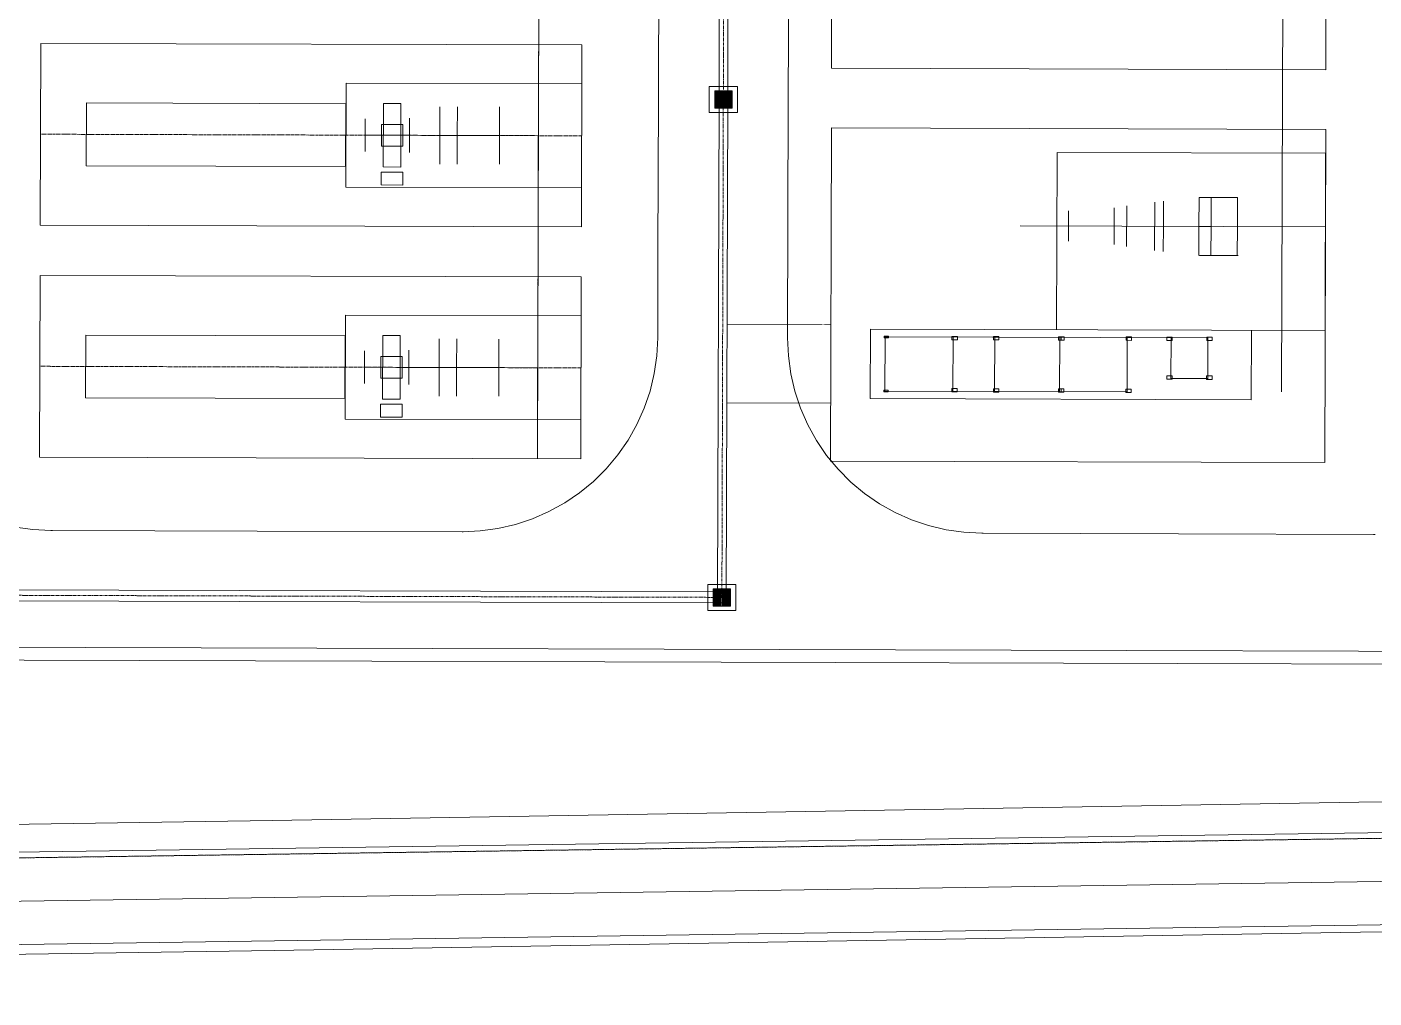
# Model space of a CAD drawing. Header units: feet. Extents: x 2383389 to 2386040, y 1992760 to 1995674.
# Drawn here: x 2384439.2 to 2384750.3, y 1992770.1 to 1992994.5 of the extents above; entities that cross this region are included whole.
import ezdxf
from ezdxf.lldxf.tags import DXFTag

# ---------------------------------------------------------------- set-up
doc = ezdxf.new("R2010")
doc.units = ezdxf.units.FT
doc.header["$MEASUREMENT"] = 0
for name, pattern in [('CENTER2', [1.125, 0.75, -0.125, 0.125, -0.125]), ('DASHED2', [0.375, 0.25, -0.125]), ('PHANTOM2', [1.25, 0.625, -0.125, 0.125, -0.125, 0.125, -0.125])]:
    doc.linetypes.add(name, pattern=pattern)
doc.layers.get('0').update_dxf_attribs({"lineweight": 15})
for name, color, linetype in [('0 Center Lines', 60, 'CENTER2'), ('0 Feature Lines', 90, 'Continuous'), ('CJ-TOPO-CONC', 50, 'Continuous'), ('CJ-TOPO-PIPE', 11, 'PHANTOM2')]:
    doc.layers.add(name, color=color, linetype=linetype)
doc.layers.add('0 Construction Lines', color=8, linetype='Continuous', transparency=0.5)
for name, color, linetype, lineweight, true_color in [('C-FENC', 1, 'Fence', 0, 0xff0000), ('C-PRKG-CONC', 1, 'Continuous', 0, 0xff0000), ('C-STRM-PIPE', 7, 'Continuous', 0, 0x00cc33), ('C-STRM-STRC', 7, 'Continuous', 0, 0x00cc33), ('V-ESMT-ACCS', 1, 'DASHED8', 0, 0xff0000), ('V-ESMT-UTIL', 1, 'DASHED8', 0, 0xff0000), ('V-PROP-LINE', 7, 'PHANTOM4', 0, 0x007299), ('V-PROP-SBCK', 1, 'DASHED2', 0, 0xff0000)]:
    doc.layers.add(name, color=color, linetype=linetype, lineweight=lineweight, true_color=true_color)
doc.layers.add('C-FIRE-PIPE-12IN', color=140, linetype="UT-FIRE12''", lineweight=0)
doc.styles.add('_sys_ls_Arial Narrow', font='ARIALN.TTF', dxfattribs={"height": 1})
tags = doc.linetypes.add('DASHED8', pattern=[0.09375, 0.0625, -0.03125]).pattern_tags.tags
tags[6:7] = [DXFTag(74, 4), DXFTag(75, 0), DXFTag(340, '0'), DXFTag(46, 0.03937), DXFTag(50, 0.0), DXFTag(44, 0.0), DXFTag(45, 0.0)]
tags[4:5] = [DXFTag(74, 4), DXFTag(75, 0), DXFTag(340, '0'), DXFTag(46, 0.03937), DXFTag(50, 0.0), DXFTag(44, 0.0), DXFTag(45, 0.0)]
tags = doc.linetypes.add('Fence', pattern=[393.7, 393.7]).pattern_tags.tags
tags[4:5] = [DXFTag(74, 4), DXFTag(75, 0), DXFTag(340, '0'), DXFTag(46, 0.03937), DXFTag(50, 0.0), DXFTag(44, 0.0), DXFTag(45, 0.0)]
tags = doc.linetypes.add('PHANTOM4', pattern=[0.625, 0.3125, -0.0625, 0.0625, -0.0625, 0.0625, -0.0625]).pattern_tags.tags
tags[14:15] = [DXFTag(74, 4), DXFTag(75, 0), DXFTag(340, '0'), DXFTag(46, 0.03937), DXFTag(50, 0.0), DXFTag(44, 0.0), DXFTag(45, 0.0)]
tags[12:13] = [DXFTag(74, 4), DXFTag(75, 0), DXFTag(340, '0'), DXFTag(46, 0.03937), DXFTag(50, 0.0), DXFTag(44, 0.0), DXFTag(45, 0.0)]
tags[10:11] = [DXFTag(74, 4), DXFTag(75, 0), DXFTag(340, '0'), DXFTag(46, 0.03937), DXFTag(50, 0.0), DXFTag(44, 0.0), DXFTag(45, 0.0)]
tags[8:9] = [DXFTag(74, 4), DXFTag(75, 0), DXFTag(340, '0'), DXFTag(46, 0.03937), DXFTag(50, 0.0), DXFTag(44, 0.0), DXFTag(45, 0.0)]
tags[6:7] = [DXFTag(74, 4), DXFTag(75, 0), DXFTag(340, '0'), DXFTag(46, 0.03937), DXFTag(50, 0.0), DXFTag(44, 0.0), DXFTag(45, 0.0)]
tags[4:5] = [DXFTag(74, 4), DXFTag(75, 0), DXFTag(340, '0'), DXFTag(46, 0.03937), DXFTag(50, 0.0), DXFTag(44, 0.0), DXFTag(45, 0.0)]
tags = doc.linetypes.add("UT-FIRE12''", pattern='A,1.25,-0.05,["12\'\'F",_sys_ls_Arial Narrow,S=0.1,R=0,X=-0.05,Y=-0.04],-0.2', length=1.5).pattern_tags.tags
tags[15:16] = [DXFTag(74, 4), DXFTag(75, 0), DXFTag(340, '0'), DXFTag(46, 0.03937), DXFTag(50, 0.0), DXFTag(44, 0.0), DXFTag(45, 0.0)]
tags[4:5] = [DXFTag(74, 4), DXFTag(75, 0), DXFTag(340, '0'), DXFTag(46, 0.03937), DXFTag(50, 0.0), DXFTag(44, 0.0), DXFTag(45, 0.0)]

msp = doc.modelspace()

# ---------------------------------------------------------------- linework, layer by layer
at = {"lineweight": 5}
for p, q in [((2384512.8797, 1992957.53452, 276.98981), (2384512.94971, 1992981.53442, 276.98981)), ((2384512.94971, 1992981.53442, 276.98981), (2384567.36547, 1992981.37569, 276.98981)), ((2384557.29551, 1992957.40496, 276.98981), (2384557.36552, 1992981.40486, 276.98981)), ((2384567.29547, 1992957.37579, 276.98981), (2384567.36547, 1992981.37569, 276.98981)), ((2384521.55406, 1992976.8423, 276.98981), (2384521.51128, 1992962.17636, 276.98981)), ((2384525.59404, 1992976.83051, 276.98981), (2384521.55406, 1992976.8423, 276.98981)), ((2384525.59404, 1992976.83051, 276.98981), (2384525.55126, 1992962.16458, 276.98981)), ((2384534.5904, 1992976.08531, 276.98981), (2384534.56161, 1992969.47133, 276.98981)), ((2384538.62038, 1992976.07356, 276.98981), (2384538.60109, 1992969.45954, 276.98981)), ((2384548.34985, 1992976.04518, 276.98981), (2384548.33055, 1992969.43116, 276.98981)), ((2384517.34369, 1992969.52155, 276.98981), (2384517.3547, 1992973.29753, 276.98981)), ((2384527.57328, 1992973.48073, 276.98981), (2384527.55001, 1992965.50276, 276.98981)), ((2384517.34369, 1992969.52155, 276.98981), (2384517.33267, 1992965.74556, 276.98981)), ((2384527.56164, 1992969.49174, 276.98981), (2384517.34369, 1992969.52155, 276.98981)), ((2384521.12396, 1992972.01053, 276.98981), (2384521.10938, 1992967.01055, 276.98981)), ((2384525.99894, 1992971.99631, 276.98981), (2384521.12396, 1992972.01053, 276.98981)), ((2384525.99894, 1992971.99631, 276.98981), (2384525.98436, 1992966.99633, 276.98981)), ((2384534.56161, 1992969.47133, 276.98981), (2384527.56164, 1992969.49174, 276.98981)), ((2384534.55181, 1992962.85728, 276.98981), (2384534.56161, 1992969.47133, 276.98981)), ((2384548.33055, 1992969.43116, 276.98981), (2384534.57161, 1992969.4713, 276.98981)), ((2384538.58179, 1992962.84553, 276.98981), (2384538.60109, 1992969.45954, 276.98981)), ((2384548.31126, 1992962.81715, 276.98981), (2384548.33055, 1992969.43116, 276.98981)), ((2384557.33052, 1992969.40491, 276.98981), (2384548.33055, 1992969.43116, 276.98981)), ((2384525.98436, 1992966.99633, 276.98981), (2384521.10938, 1992967.01055, 276.98981)), ((2384521.01813, 1992958.01078, 276.98981), (2384521.02688, 1992961.01077, 276.98981)), ((2384521.02688, 1992961.01077, 276.98981), (2384526.02686, 1992960.99618, 276.98981)), ((2384525.55126, 1992962.16458, 276.98981), (2384521.51128, 1992962.17636, 276.98981)), ((2384526.02686, 1992960.99618, 276.98981), (2384526.0181, 1992957.9962, 276.98981)), ((2384567.29547, 1992957.37579, 276.98981), (2384512.8797, 1992957.53452, 276.98981)), ((2384526.0181, 1992957.9962, 276.98981), (2384521.01813, 1992958.01078, 276.98981)), ((2384699.67632, 1992954.0299, 1.69), (2384699.64387, 1992942.90595, 1.69)), ((2384701.66009, 1992948.46209, 1.69), (2384701.67713, 1992954.30507, 1.69)), ((2384709.86805, 1992948.43815, 1.69), (2384709.88756, 1992955.12512, 1.69)), ((2384718.76652, 1992955.09922, 1.69), (2384709.88756, 1992955.12512, 1.69)), ((2384712.66404, 1992948.42999, 1.69), (2384712.68355, 1992955.11697, 1.69)), ((2384718.74702, 1992948.41225, 1.69), (2384718.76652, 1992955.09922, 1.69)), ((2384679.72418, 1992948.52607, 1.69), (2384679.73439, 1992952.02606, 1.69)), ((2384690.30352, 1992952.73923, 1.69), (2384690.27876, 1992944.25127, 1.69)), ((2384693.1948, 1992953.1738, 1.69), (2384693.16745, 1992943.79984, 1.69)), ((2384739.07993, 1992948.35294, 1.69), (2384668.55916, 1992948.55864, 1.69)), ((2384679.72418, 1992948.52607, 1.69), (2384679.71397, 1992945.02609, 1.69)), ((2384701.66009, 1992948.46209, 1.69), (2384701.64305, 1992942.61912, 1.69)), ((2384712.66404, 1992948.42999, 1.69), (2384709.86805, 1992948.43815, 1.69)), ((2384512.72329, 1992903.90975, 276.98981), (2384512.79329, 1992927.90964, 276.98981)), ((2384512.79329, 1992927.90964, 276.98981), (2384567.20906, 1992927.75092, 276.98981)), ((2384557.1391, 1992903.78019, 276.98981), (2384557.2091, 1992927.78009, 276.98981)), ((2384567.13905, 1992903.75102, 276.98981), (2384567.20906, 1992927.75092, 276.98981)), ((2384521.39764, 1992923.21753, 276.98981), (2384521.35486, 1992908.55159, 276.98981)), ((2384525.43762, 1992923.20574, 276.98981), (2384521.39764, 1992923.21753, 276.98981)), ((2384525.43762, 1992923.20574, 276.98981), (2384525.39485, 1992908.5398, 276.98981)), ((2384534.43398, 1992922.46054, 276.98981), (2384534.4052, 1992915.84655, 276.98981)), ((2384538.46396, 1992922.44879, 276.98981), (2384538.44467, 1992915.83477, 276.98981)), ((2384548.19343, 1992922.42041, 276.98981), (2384548.17414, 1992915.80639, 276.98981)), ((2384637.33746, 1992910.39955, 1.69), (2384637.37392, 1992922.8995, 1.69)), ((2384711.9406, 1992922.68199, 1.69), (2384637.37392, 1992922.8995, 1.69)), ((2384653.06139, 1992910.35368, 1.69), (2384653.09785, 1992922.85363, 1.69)), ((2384662.67135, 1992910.32565, 1.69), (2384662.70781, 1992922.8256, 1.69)), ((2384677.73775, 1992922.78176, 1.69), (2384677.70129, 1992910.28181, 1.69)), ((2384678.08894, 1992922.16073, 1.69), (2384678.09123, 1992922.94673, 1.69)), ((2384693.26322, 1992910.23642, 1.69), (2384693.29968, 1992922.73637, 1.69)), ((2384703.39717, 1992913.29087, 1.69), (2384703.42464, 1992922.70683, 1.69)), ((2384711.9406, 1992922.68199, 1.69), (2384711.91314, 1992913.26603, 1.69)), ((2384517.18727, 1992915.89678, 276.98981), (2384517.19828, 1992919.67276, 276.98981)), ((2384527.41686, 1992919.85595, 276.98981), (2384527.39359, 1992911.87799, 276.98981)), ((2384520.96755, 1992918.38576, 276.98981), (2384520.95296, 1992913.38578, 276.98981)), ((2384525.84252, 1992918.37154, 276.98981), (2384520.96755, 1992918.38576, 276.98981)), ((2384525.84252, 1992918.37154, 276.98981), (2384525.82794, 1992913.37156, 276.98981)), ((2384517.18727, 1992915.89678, 276.98981), (2384517.17626, 1992912.12079, 276.98981)), ((2384527.40523, 1992915.86697, 276.98981), (2384517.18727, 1992915.89678, 276.98981)), ((2384525.82794, 1992913.37156, 276.98981), (2384520.95296, 1992913.38578, 276.98981)), ((2384534.4052, 1992915.84655, 276.98981), (2384527.40523, 1992915.86697, 276.98981)), ((2384534.39539, 1992909.23251, 276.98981), (2384534.4052, 1992915.84655, 276.98981)), ((2384548.17414, 1992915.80639, 276.98981), (2384534.4152, 1992915.84652, 276.98981)), ((2384538.42538, 1992909.22075, 276.98981), (2384538.44467, 1992915.83477, 276.98981)), ((2384548.15485, 1992909.19237, 276.98981), (2384548.17414, 1992915.80639, 276.98981)), ((2384557.1741, 1992915.78014, 276.98981), (2384548.17414, 1992915.80639, 276.98981)), ((2384703.39717, 1992913.29087, 1.69), (2384711.91314, 1992913.26603, 1.69)), ((2384693.26322, 1992910.23642, 1.69), (2384637.33746, 1992910.39955, 1.69)), ((2384678.05809, 1992910.90077, 1.69), (2384678.0558, 1992910.11478, 1.69)), ((2384520.86171, 1992904.38601, 276.98981), (2384520.87046, 1992907.386, 276.98981)), ((2384520.87046, 1992907.386, 276.98981), (2384525.87044, 1992907.37141, 276.98981)), ((2384525.39485, 1992908.5398, 276.98981), (2384521.35486, 1992908.55159, 276.98981)), ((2384525.87044, 1992907.37141, 276.98981), (2384525.86169, 1992904.37142, 276.98981)), ((2384567.13905, 1992903.75102, 276.98981), (2384512.72329, 1992903.90975, 276.98981)), ((2384525.86169, 1992904.37142, 276.98981), (2384520.86171, 1992904.38601, 276.98981))]:
    msp.add_line(p, q, dxfattribs=at)
at = {"color": 0, "lineweight": 5}
for p, q in [((2384709.86805, 1992948.43815, 1.69), (2384709.84855, 1992941.75118, 1.69)), ((2384712.66404, 1992948.42999, 1.69), (2384712.64454, 1992941.74302, 1.69)), ((2384718.74702, 1992948.41225, 1.69), (2384718.72751, 1992941.72528, 1.69)), ((2384718.89318, 1992941.7248, 1.69), (2384710.01421, 1992941.75069, 1.69))]:
    msp.add_line(p, q, dxfattribs=at)
at = {"color": 150, "lineweight": 5}
for points, elevation in [([(2384739.18581, 1992984.65256), (2384625.0193, 1992984.98557), (2384625.24389, 1993061.98524), (2384739.41041, 1993061.65224)], 1.43257), ([(2384738.92096, 1992893.85317), (2384624.75445, 1992894.18618), (2384624.97904, 1992971.18585), (2384739.14556, 1992970.85285)], 1.69), ([(2384638.14231, 1992922.68925), (2384637.14231, 1992922.69217), (2384637.14351, 1992923.10317), (2384638.14351, 1992923.10025)], 1.69), ([(2384654.07404, 1992922.23078), (2384652.82404, 1992922.23443), (2384652.82634, 1992923.02042), (2384654.07633, 1992923.01678)], 1.69), ([(2384663.684, 1992922.20275), (2384662.434, 1992922.2064), (2384662.4363, 1992922.99239), (2384663.68629, 1992922.98875)], 1.69), ([(2384678.71393, 1992922.15891), (2384677.46394, 1992922.16256), (2384677.46623, 1992922.94855), (2384678.71623, 1992922.94491)], 1.69), ([(2384694.27587, 1992922.11352), (2384693.02587, 1992922.11716), (2384693.02817, 1992922.90316), (2384694.27816, 1992922.89951)], 1.69), ([(2384703.69283, 1992922.08605), (2384702.44283, 1992922.0897), (2384702.44513, 1992922.87569), (2384703.69512, 1992922.87205)], 1.69), ([(2384712.91679, 1992922.05914), (2384711.66679, 1992922.06279), (2384711.66909, 1992922.84879), (2384712.91908, 1992922.84514)], 1.69), ([(2384702.42099, 1992913.91372), (2384703.67098, 1992913.91008), (2384703.66869, 1992913.12408), (2384702.41869, 1992913.12773)], 1.69), ([(2384711.64495, 1992913.88682), (2384712.89494, 1992913.88317), (2384712.89265, 1992913.09718), (2384711.64265, 1992913.10082)], 1.69), ([(2384638.10585, 1992910.18931), (2384637.10585, 1992910.19222), (2384637.10705, 1992910.60322), (2384638.10705, 1992910.6003)], 1.69), ([(2384652.7932, 1992910.97447), (2384654.0432, 1992910.97082), (2384654.0409, 1992910.18483), (2384652.79091, 1992910.18847)], 1.69), ([(2384662.40316, 1992910.94644), (2384663.65316, 1992910.94279), (2384663.65086, 1992910.1568), (2384662.40087, 1992910.16044)], 1.69), ([(2384677.4331, 1992910.9026), (2384678.68309, 1992910.89895), (2384678.6808, 1992910.11295), (2384677.4308, 1992910.1166)], 1.69), ([(2384692.99503, 1992910.85721), (2384694.24502, 1992910.85356), (2384694.24273, 1992910.06756), (2384692.99274, 1992910.07121)], 1.69)]:
    msp.add_lwpolyline(points, close=True, dxfattribs=dict(at, elevation=elevation))
at = {"color": 150, "lineweight": 5, "elevation": 1.69}
for points in [[(2384653.05774, 1992922.81375), (2384653.05797, 1992922.89375), (2384653.13797, 1992922.89351)], [(2384662.66769, 1992922.78572), (2384662.66793, 1992922.86572), (2384662.74793, 1992922.86548)], [(2384677.69763, 1992922.74188), (2384677.69786, 1992922.82188), (2384677.77786, 1992922.82164)], [(2384693.25956, 1992922.69648), (2384693.2598, 1992922.77648), (2384693.3398, 1992922.77625)], [(2384703.38452, 1992922.66695), (2384703.38476, 1992922.74695), (2384703.46475, 1992922.74672)], [(2384711.90049, 1992922.64211), (2384711.90072, 1992922.72211), (2384711.98072, 1992922.72188)], [(2384703.35729, 1992913.33099), (2384703.43729, 1992913.33076), (2384703.43706, 1992913.25076), (2384703.35706, 1992913.25099)], [(2384711.95325, 1992913.30592), (2384711.95302, 1992913.22592), (2384711.87302, 1992913.22615)], [(2384653.10151, 1992910.39357), (2384653.10127, 1992910.31357), (2384653.02128, 1992910.3138)], [(2384662.71147, 1992910.36554), (2384662.71123, 1992910.28554), (2384662.63123, 1992910.28577)], [(2384677.7414, 1992910.3217), (2384677.74117, 1992910.2417), (2384677.66117, 1992910.24193)], [(2384693.30334, 1992910.2763), (2384693.3031, 1992910.1963), (2384693.2231, 1992910.19654)]]:
    msp.add_lwpolyline(points, dxfattribs=at)
at = {"layer": '0 Center Lines', "color": 2, "lineweight": 5}
for p, q in [((2384557.39177, 1992990.40482, -0.12), (2384557.26926, 1992948.405, -0.12)), ((2384567.33047, 1992969.37574, 276.98981), (2384442.331, 1992969.74035, 276.98981)), ((2384557.23535, 1992936.78005, -0.12), (2384557.11285, 1992894.78023, -0.12)), ((2384567.17406, 1992915.75097, 276.98981), (2384442.17459, 1992916.11558, 276.98981))]:
    msp.add_line(p, q, dxfattribs=at)
at = {"layer": '0 Construction Lines', "color": 6, "lineweight": 5, "transparency": 33554687}
msp.add_line((2384731.06583, 1993629.20068, -0.03848), (2384728.96872, 1992910.24034, 1.78684), dxfattribs=at)
at = {"layer": '0 Construction Lines', "color": 6, "lineweight": 5}
msp.add_line((2384558.48668, 1993365.77823), (2384557.11285, 1992894.78023, -0.12), dxfattribs=at)
at = {"layer": '0 Feature Lines', "lineweight": 5}
msp.add_line((2384634.01037, 1992924.65931, 1.69), (2384739.00993, 1992924.35304, 1.69), dxfattribs=at)
at = {"layer": '0 Feature Lines', "lineweight": 5, "elevation": 276.98981}
for points in [[(2384512.80956, 1992962.28474), (2384452.88981, 1992962.45952), (2384452.93211, 1992976.95946), (2384512.85185, 1992976.78468)], [(2384512.65314, 1992908.65997), (2384452.7334, 1992908.83475), (2384452.77569, 1992923.33469), (2384512.69544, 1992923.15991)]]:
    msp.add_lwpolyline(points, close=True, dxfattribs=at)
at = {"layer": '0 Feature Lines', "lineweight": 5, "elevation": 1.69}
for points in [[(2384677.01019, 1992924.53389), (2384677.12978, 1992965.53371), (2384739.12952, 1992965.35287), (2384739.00993, 1992924.35304)], [(2384722.01, 1992924.40263), (2384721.96333, 1992908.4027), (2384633.9637, 1992908.65938), (2384634.01037, 1992924.65931)]]:
    msp.add_lwpolyline(points, dxfattribs=at)
at = {"layer": 'C-FENC'}
msp.add_lwpolyline([(2384222.09225, 1994857.72656), (2384222.09225, 1993876.28395), (2384140.65788, 1993876.28395), (2384140.66481, 1993205.48535), (2383580.36018, 1993205.48535), (2383580.36018, 1992828.49881), (2383746.22675, 1992799.58631), (2384140.66917, 1992799.58631), (2385152.5181, 1992814.09976), (2385492.77755, 1993174.83628), (2385493.80261, 1993183.73072), (2385492.22955, 1993274.29782), (2385491.64903, 1993377.60393), (2385494.82474, 1993476.70764), (2385493.17033, 1993581.35254), (2385493.4649, 1993678.3959), (2385493.56311, 1993773.51511), (2385494.07787, 1993828.44199), (2385493.20647, 1993920.67855), (2385493.49173, 1994053.51003), (2385494.38415, 1994136.10045), (2385494.78908, 1994275.94596)], dxfattribs=at)
at = {"layer": 'C-FIRE-PIPE-12IN'}
msp.add_lwpolyline([(2384800.12708, 1992850.13847), (2384158.66945, 1992852.00952), (2384159.48468, 1993131.49534), (2384128.88806, 1993162.27113), (2383536.73815, 1993163.98004)], dxfattribs=at)
at = {"layer": 'C-PRKG-CONC'}
for points, elevation in [([(2384585.12516, 1993007.61863), (2384585.03848, 1992977.90236), (2384584.93563, 1992942.64252), (2384584.87766, 1992922.76663), (2384584.87747, 1992922.71257), (2384584.66841, 1992918.56132), (2384584.07721, 1992914.44707), (2384583.10892, 1992910.40492), (2384581.7718, 1992906.46935), (2384580.07725, 1992902.67394), (2384578.03974, 1992899.05108), (2384575.67664, 1992895.63167), (2384573.00812, 1992892.44489), (2384570.05694, 1992889.51792), (2384566.84829, 1992886.87574), (2384563.40953, 1992884.54089), (2384559.77001, 1992882.53328), (2384555.96078, 1992880.87005), (2384552.01433, 1992879.56539), (2384547.96434, 1992878.63042), (2384543.84536, 1992878.07313), (2384539.94582, 1992877.89794), (2384539.74659, 1992877.89808), (2384492.37853, 1992878.03625), (2384445.09842, 1992878.17416), (2384444.74699, 1992878.17518), (2384440.59549, 1992878.37926), (2384436.48053, 1992878.96551)], 275.73481), ([(2384750.57187, 1992877.28458), (2384750.21078, 1992877.28419), (2384705.14747, 1992877.41563), (2384660.07463, 1992877.5471), (2384659.74608, 1992877.54806), (2384655.59458, 1992877.75213), (2384651.47962, 1992878.33839), (2384647.43631, 1992879.30182), (2384643.49914, 1992880.63421), (2384639.7017, 1992882.3242), (2384636.07639, 1992884.35736), (2384632.65415, 1992886.71635), (2384629.46416, 1992889.38104), (2384626.53365, 1992892.3287), (2384623.88761, 1992895.53417), (2384621.54863, 1992898.97012), (2384619.53665, 1992902.60723), (2384617.86885, 1992906.41446), (2384616.55945, 1992910.35933), (2384615.61962, 1992914.4082), (2384615.05738, 1992918.52651), (2384614.87753, 1992922.67913), (2384615.03778, 1992977.61949), (2384615.12618, 1993007.92623)], 280.58), ([(2384163.58015, 1992857.6752), (2384166.09343, 1992855.43881), (2384168.8413, 1992853.49788), (2384171.78922, 1992851.87682), (2384174.90009, 1992850.59601), (2384178.13481, 1992849.67157), (2384181.4527, 1992849.11511), (2384184.66059, 1992848.93369), (2384385.09842, 1992848.34904), (2384492.02805, 1992848.03714), (2384599.52713, 1992847.72358), (2384704.91608, 1992847.41618), (2384915.18925, 1992846.80284)], 286.44088)]:
    msp.add_lwpolyline(points, dxfattribs=dict(at, elevation=elevation))
at = {"layer": 'C-STRM-PIPE', "color": 102, "linetype": 'Continuous', "lineweight": 0, "true_color": 0x00cc33}
for p, q in [((2384599.30337, 1993068.69612), (2384599.03806, 1992977.73694)), ((2384601.30336, 1993068.69029), (2384601.03805, 1992977.7311)), ((2384599.03806, 1992977.73694), (2384598.70259, 1992862.72605)), ((2384601.03805, 1992977.7311), (2384600.70258, 1992862.72022)), ((2384599.70623, 1992863.97313), (2384384.70714, 1992864.60025)), ((2384599.69893, 1992861.47314), (2384384.69985, 1992862.10026))]:
    msp.add_line(p, q, dxfattribs=at)
at = {"layer": 'C-STRM-PIPE', "const_width": 0.1524, "flags": 128}
for points in [[(2384600.88669, 1992925.8393), (2384624.85807, 1992925.76938)], [(2384600.8337, 1992907.67271), (2384624.80508, 1992907.60279)]]:
    msp.add_lwpolyline(points, dxfattribs=at)
at = {"layer": 'C-STRM-STRC'}
for points in [[(2384603.28805, 1992980.73402, 0), (2384603.28805, 1992974.73402, 0), (2384596.78805, 1992974.73402, 0), (2384596.78805, 1992980.73402, 0), (2384603.28805, 1992980.73402, 0)], [(2384602.03805, 1992979.73402, 0), (2384602.03805, 1992975.73402, 0), (2384598.03805, 1992975.73402, 0), (2384598.03805, 1992979.73402, 0), (2384602.03805, 1992979.73402, 0)], [(2384598.18511, 1992979.58696, 0), (2384598.18511, 1992979.45951, 0), (2384598.99884, 1992979.45951, 0), (2384598.99884, 1992979.58696, 0), (2384598.18511, 1992979.58696, 0)], [(2384598.18511, 1992979.36147, 0), (2384598.18511, 1992979.23402, 0), (2384598.99884, 1992979.23402, 0), (2384598.99884, 1992979.36147, 0), (2384598.18511, 1992979.36147, 0)], [(2384598.18511, 1992979.13598, 0), (2384598.18511, 1992979.00853, 0), (2384598.99884, 1992979.00853, 0), (2384598.99884, 1992979.13598, 0), (2384598.18511, 1992979.13598, 0)], [(2384598.18511, 1992978.91049, 0), (2384598.18511, 1992978.78304, 0), (2384598.99884, 1992978.78304, 0), (2384598.99884, 1992978.91049, 0), (2384598.18511, 1992978.91049, 0)], [(2384598.18511, 1992978.685, 0), (2384598.18511, 1992978.55755, 0), (2384598.99884, 1992978.55755, 0), (2384598.99884, 1992978.685, 0), (2384598.18511, 1992978.685, 0)], [(2384598.18511, 1992978.45951, 0), (2384598.18511, 1992978.33206, 0), (2384598.99884, 1992978.33206, 0), (2384598.99884, 1992978.45951, 0), (2384598.18511, 1992978.45951, 0)], [(2384599.07727, 1992979.58696, 0), (2384599.07727, 1992979.45951, 0), (2384599.89099, 1992979.45951, 0), (2384599.89099, 1992979.58696, 0), (2384599.07727, 1992979.58696, 0)], [(2384599.07727, 1992979.36147, 0), (2384599.07727, 1992979.23402, 0), (2384599.89099, 1992979.23402, 0), (2384599.89099, 1992979.36147, 0), (2384599.07727, 1992979.36147, 0)], [(2384599.07727, 1992979.13598, 0), (2384599.07727, 1992979.00853, 0), (2384599.89099, 1992979.00853, 0), (2384599.89099, 1992979.13598, 0), (2384599.07727, 1992979.13598, 0)], [(2384599.07727, 1992978.91049, 0), (2384599.07727, 1992978.78304, 0), (2384599.89099, 1992978.78304, 0), (2384599.89099, 1992978.91049, 0), (2384599.07727, 1992978.91049, 0)], [(2384599.07727, 1992978.685, 0), (2384599.07727, 1992978.55755, 0), (2384599.89099, 1992978.55755, 0), (2384599.89099, 1992978.685, 0), (2384599.07727, 1992978.685, 0)], [(2384599.07727, 1992978.45951, 0), (2384599.07727, 1992978.33206, 0), (2384599.89099, 1992978.33206, 0), (2384599.89099, 1992978.45951, 0), (2384599.07727, 1992978.45951, 0)], [(2384600.18511, 1992979.58696, 0), (2384600.18511, 1992979.45951, 0), (2384600.99884, 1992979.45951, 0), (2384600.99884, 1992979.58696, 0), (2384600.18511, 1992979.58696, 0)], [(2384600.18511, 1992979.36147, 0), (2384600.18511, 1992979.23402, 0), (2384600.99884, 1992979.23402, 0), (2384600.99884, 1992979.36147, 0), (2384600.18511, 1992979.36147, 0)], [(2384600.18511, 1992979.13598, 0), (2384600.18511, 1992979.00853, 0), (2384600.99884, 1992979.00853, 0), (2384600.99884, 1992979.13598, 0), (2384600.18511, 1992979.13598, 0)], [(2384600.18511, 1992978.91049, 0), (2384600.18511, 1992978.78304, 0), (2384600.99884, 1992978.78304, 0), (2384600.99884, 1992978.91049, 0), (2384600.18511, 1992978.91049, 0)], [(2384600.18511, 1992978.685, 0), (2384600.18511, 1992978.55755, 0), (2384600.99884, 1992978.55755, 0), (2384600.99884, 1992978.685, 0), (2384600.18511, 1992978.685, 0)], [(2384600.18511, 1992978.45951, 0), (2384600.18511, 1992978.33206, 0), (2384600.99884, 1992978.33206, 0), (2384600.99884, 1992978.45951, 0), (2384600.18511, 1992978.45951, 0)], [(2384601.07727, 1992979.58696, 0), (2384601.07727, 1992979.45951, 0), (2384601.89099, 1992979.45951, 0), (2384601.89099, 1992979.58696, 0), (2384601.07727, 1992979.58696, 0)], [(2384601.07727, 1992979.36147, 0), (2384601.07727, 1992979.23402, 0), (2384601.89099, 1992979.23402, 0), (2384601.89099, 1992979.36147, 0), (2384601.07727, 1992979.36147, 0)], [(2384601.07727, 1992979.13598, 0), (2384601.07727, 1992979.00853, 0), (2384601.89099, 1992979.00853, 0), (2384601.89099, 1992979.13598, 0), (2384601.07727, 1992979.13598, 0)], [(2384601.07727, 1992978.91049, 0), (2384601.07727, 1992978.78304, 0), (2384601.89099, 1992978.78304, 0), (2384601.89099, 1992978.91049, 0), (2384601.07727, 1992978.91049, 0)], [(2384601.07727, 1992978.685, 0), (2384601.07727, 1992978.55755, 0), (2384601.89099, 1992978.55755, 0), (2384601.89099, 1992978.685, 0), (2384601.07727, 1992978.685, 0)], [(2384601.07727, 1992978.45951, 0), (2384601.07727, 1992978.33206, 0), (2384601.89099, 1992978.33206, 0), (2384601.89099, 1992978.45951, 0), (2384601.07727, 1992978.45951, 0)], [(2384598.18511, 1992978.23402, 0), (2384598.18511, 1992978.10657, 0), (2384598.99884, 1992978.10657, 0), (2384598.99884, 1992978.23402, 0), (2384598.18511, 1992978.23402, 0)], [(2384598.18511, 1992978.00853, 0), (2384598.18511, 1992977.88108, 0), (2384598.99884, 1992977.88108, 0), (2384598.99884, 1992978.00853, 0), (2384598.18511, 1992978.00853, 0)], [(2384598.18511, 1992977.78304, 0), (2384598.18511, 1992977.65559, 0), (2384598.99884, 1992977.65559, 0), (2384598.99884, 1992977.78304, 0), (2384598.18511, 1992977.78304, 0)], [(2384598.18511, 1992977.58696, 0), (2384598.18511, 1992977.45951, 0), (2384598.99884, 1992977.45951, 0), (2384598.99884, 1992977.58696, 0), (2384598.18511, 1992977.58696, 0)], [(2384598.18511, 1992977.36147, 0), (2384598.18511, 1992977.23402, 0), (2384598.99884, 1992977.23402, 0), (2384598.99884, 1992977.36147, 0), (2384598.18511, 1992977.36147, 0)], [(2384598.18511, 1992977.13598, 0), (2384598.18511, 1992977.00853, 0), (2384598.99884, 1992977.00853, 0), (2384598.99884, 1992977.13598, 0), (2384598.18511, 1992977.13598, 0)], [(2384598.18511, 1992976.91049, 0), (2384598.18511, 1992976.78304, 0), (2384598.99884, 1992976.78304, 0), (2384598.99884, 1992976.91049, 0), (2384598.18511, 1992976.91049, 0)], [(2384598.18511, 1992976.685, 0), (2384598.18511, 1992976.55755, 0), (2384598.99884, 1992976.55755, 0), (2384598.99884, 1992976.685, 0), (2384598.18511, 1992976.685, 0)], [(2384598.18511, 1992976.45951, 0), (2384598.18511, 1992976.33206, 0), (2384598.99884, 1992976.33206, 0), (2384598.99884, 1992976.45951, 0), (2384598.18511, 1992976.45951, 0)], [(2384598.18511, 1992976.23402, 0), (2384598.18511, 1992976.10657, 0), (2384598.99884, 1992976.10657, 0), (2384598.99884, 1992976.23402, 0), (2384598.18511, 1992976.23402, 0)], [(2384598.18511, 1992976.00853, 0), (2384598.18511, 1992975.88108, 0), (2384598.99884, 1992975.88108, 0), (2384598.99884, 1992976.00853, 0), (2384598.18511, 1992976.00853, 0)], [(2384599.07727, 1992978.23402, 0), (2384599.07727, 1992978.10657, 0), (2384599.89099, 1992978.10657, 0), (2384599.89099, 1992978.23402, 0), (2384599.07727, 1992978.23402, 0)], [(2384599.07727, 1992978.00853, 0), (2384599.07727, 1992977.88108, 0), (2384599.89099, 1992977.88108, 0), (2384599.89099, 1992978.00853, 0), (2384599.07727, 1992978.00853, 0)], [(2384599.07727, 1992977.78304, 0), (2384599.07727, 1992977.65559, 0), (2384599.89099, 1992977.65559, 0), (2384599.89099, 1992977.78304, 0), (2384599.07727, 1992977.78304, 0)], [(2384599.07727, 1992977.58696, 0), (2384599.07727, 1992977.45951, 0), (2384599.89099, 1992977.45951, 0), (2384599.89099, 1992977.58696, 0), (2384599.07727, 1992977.58696, 0)], [(2384599.07727, 1992977.36147, 0), (2384599.07727, 1992977.23402, 0), (2384599.89099, 1992977.23402, 0), (2384599.89099, 1992977.36147, 0), (2384599.07727, 1992977.36147, 0)], [(2384599.07727, 1992977.13598, 0), (2384599.07727, 1992977.00853, 0), (2384599.89099, 1992977.00853, 0), (2384599.89099, 1992977.13598, 0), (2384599.07727, 1992977.13598, 0)], [(2384599.07727, 1992976.91049, 0), (2384599.07727, 1992976.78304, 0), (2384599.89099, 1992976.78304, 0), (2384599.89099, 1992976.91049, 0), (2384599.07727, 1992976.91049, 0)], [(2384599.07727, 1992976.685, 0), (2384599.07727, 1992976.55755, 0), (2384599.89099, 1992976.55755, 0), (2384599.89099, 1992976.685, 0), (2384599.07727, 1992976.685, 0)], [(2384599.07727, 1992976.45951, 0), (2384599.07727, 1992976.33206, 0), (2384599.89099, 1992976.33206, 0), (2384599.89099, 1992976.45951, 0), (2384599.07727, 1992976.45951, 0)], [(2384599.07727, 1992976.23402, 0), (2384599.07727, 1992976.10657, 0), (2384599.89099, 1992976.10657, 0), (2384599.89099, 1992976.23402, 0), (2384599.07727, 1992976.23402, 0)], [(2384599.07727, 1992976.00853, 0), (2384599.07727, 1992975.88108, 0), (2384599.89099, 1992975.88108, 0), (2384599.89099, 1992976.00853, 0), (2384599.07727, 1992976.00853, 0)], [(2384600.18511, 1992978.23402, 0), (2384600.18511, 1992978.10657, 0), (2384600.99884, 1992978.10657, 0), (2384600.99884, 1992978.23402, 0), (2384600.18511, 1992978.23402, 0)], [(2384600.18511, 1992978.00853, 0), (2384600.18511, 1992977.88108, 0), (2384600.99884, 1992977.88108, 0), (2384600.99884, 1992978.00853, 0), (2384600.18511, 1992978.00853, 0)], [(2384600.18511, 1992977.78304, 0), (2384600.18511, 1992977.65559, 0), (2384600.99884, 1992977.65559, 0), (2384600.99884, 1992977.78304, 0), (2384600.18511, 1992977.78304, 0)], [(2384600.18511, 1992977.58696, 0), (2384600.18511, 1992977.45951, 0), (2384600.99884, 1992977.45951, 0), (2384600.99884, 1992977.58696, 0), (2384600.18511, 1992977.58696, 0)], [(2384600.18511, 1992977.36147, 0), (2384600.18511, 1992977.23402, 0), (2384600.99884, 1992977.23402, 0), (2384600.99884, 1992977.36147, 0), (2384600.18511, 1992977.36147, 0)], [(2384600.18511, 1992977.13598, 0), (2384600.18511, 1992977.00853, 0), (2384600.99884, 1992977.00853, 0), (2384600.99884, 1992977.13598, 0), (2384600.18511, 1992977.13598, 0)], [(2384600.18511, 1992976.91049, 0), (2384600.18511, 1992976.78304, 0), (2384600.99884, 1992976.78304, 0), (2384600.99884, 1992976.91049, 0), (2384600.18511, 1992976.91049, 0)], [(2384600.18511, 1992976.685, 0), (2384600.18511, 1992976.55755, 0), (2384600.99884, 1992976.55755, 0), (2384600.99884, 1992976.685, 0), (2384600.18511, 1992976.685, 0)], [(2384600.18511, 1992976.45951, 0), (2384600.18511, 1992976.33206, 0), (2384600.99884, 1992976.33206, 0), (2384600.99884, 1992976.45951, 0), (2384600.18511, 1992976.45951, 0)], [(2384600.18511, 1992976.23402, 0), (2384600.18511, 1992976.10657, 0), (2384600.99884, 1992976.10657, 0), (2384600.99884, 1992976.23402, 0), (2384600.18511, 1992976.23402, 0)], [(2384600.18511, 1992976.00853, 0), (2384600.18511, 1992975.88108, 0), (2384600.99884, 1992975.88108, 0), (2384600.99884, 1992976.00853, 0), (2384600.18511, 1992976.00853, 0)], [(2384601.07727, 1992978.23402, 0), (2384601.07727, 1992978.10657, 0), (2384601.89099, 1992978.10657, 0), (2384601.89099, 1992978.23402, 0), (2384601.07727, 1992978.23402, 0)], [(2384601.07727, 1992978.00853, 0), (2384601.07727, 1992977.88108, 0), (2384601.89099, 1992977.88108, 0), (2384601.89099, 1992978.00853, 0), (2384601.07727, 1992978.00853, 0)], [(2384601.07727, 1992977.78304, 0), (2384601.07727, 1992977.65559, 0), (2384601.89099, 1992977.65559, 0), (2384601.89099, 1992977.78304, 0), (2384601.07727, 1992977.78304, 0)], [(2384601.07727, 1992977.58696, 0), (2384601.07727, 1992977.45951, 0), (2384601.89099, 1992977.45951, 0), (2384601.89099, 1992977.58696, 0), (2384601.07727, 1992977.58696, 0)], [(2384601.07727, 1992977.36147, 0), (2384601.07727, 1992977.23402, 0), (2384601.89099, 1992977.23402, 0), (2384601.89099, 1992977.36147, 0), (2384601.07727, 1992977.36147, 0)], [(2384601.07727, 1992977.13598, 0), (2384601.07727, 1992977.00853, 0), (2384601.89099, 1992977.00853, 0), (2384601.89099, 1992977.13598, 0), (2384601.07727, 1992977.13598, 0)], [(2384601.07727, 1992976.91049, 0), (2384601.07727, 1992976.78304, 0), (2384601.89099, 1992976.78304, 0), (2384601.89099, 1992976.91049, 0), (2384601.07727, 1992976.91049, 0)], [(2384601.07727, 1992976.685, 0), (2384601.07727, 1992976.55755, 0), (2384601.89099, 1992976.55755, 0), (2384601.89099, 1992976.685, 0), (2384601.07727, 1992976.685, 0)], [(2384601.07727, 1992976.45951, 0), (2384601.07727, 1992976.33206, 0), (2384601.89099, 1992976.33206, 0), (2384601.89099, 1992976.45951, 0), (2384601.07727, 1992976.45951, 0)], [(2384601.07727, 1992976.23402, 0), (2384601.07727, 1992976.10657, 0), (2384601.89099, 1992976.10657, 0), (2384601.89099, 1992976.23402, 0), (2384601.07727, 1992976.23402, 0)], [(2384601.07727, 1992976.00853, 0), (2384601.07727, 1992975.88108, 0), (2384601.89099, 1992975.88108, 0), (2384601.89099, 1992976.00853, 0), (2384601.07727, 1992976.00853, 0)], [(2384602.95258, 1992865.72314, 0), (2384602.95258, 1992859.72314, 0), (2384596.45258, 1992859.72314, 0), (2384596.45258, 1992865.72314, 0), (2384602.95258, 1992865.72314, 0)], [(2384601.70258, 1992864.72314, 0), (2384601.70258, 1992860.72314, 0), (2384597.70258, 1992860.72314, 0), (2384597.70258, 1992864.72314, 0), (2384601.70258, 1992864.72314, 0)], [(2384597.84964, 1992864.57608, 0), (2384597.84964, 1992864.44863, 0), (2384598.66337, 1992864.44863, 0), (2384598.66337, 1992864.57608, 0), (2384597.84964, 1992864.57608, 0)], [(2384597.84964, 1992864.35059, 0), (2384597.84964, 1992864.22314, 0), (2384598.66337, 1992864.22314, 0), (2384598.66337, 1992864.35059, 0), (2384597.84964, 1992864.35059, 0)], [(2384597.84964, 1992864.1251, 0), (2384597.84964, 1992863.99765, 0), (2384598.66337, 1992863.99765, 0), (2384598.66337, 1992864.1251, 0), (2384597.84964, 1992864.1251, 0)], [(2384597.84964, 1992863.89961, 0), (2384597.84964, 1992863.77216, 0), (2384598.66337, 1992863.77216, 0), (2384598.66337, 1992863.89961, 0), (2384597.84964, 1992863.89961, 0)], [(2384597.84964, 1992863.67412, 0), (2384597.84964, 1992863.54666, 0), (2384598.66337, 1992863.54666, 0), (2384598.66337, 1992863.67412, 0), (2384597.84964, 1992863.67412, 0)], [(2384597.84964, 1992863.44863, 0), (2384597.84964, 1992863.32117, 0), (2384598.66337, 1992863.32117, 0), (2384598.66337, 1992863.44863, 0), (2384597.84964, 1992863.44863, 0)], [(2384598.7418, 1992864.57608, 0), (2384598.7418, 1992864.44863, 0), (2384599.55552, 1992864.44863, 0), (2384599.55552, 1992864.57608, 0), (2384598.7418, 1992864.57608, 0)], [(2384598.7418, 1992864.35059, 0), (2384598.7418, 1992864.22314, 0), (2384599.55552, 1992864.22314, 0), (2384599.55552, 1992864.35059, 0), (2384598.7418, 1992864.35059, 0)], [(2384598.7418, 1992864.1251, 0), (2384598.7418, 1992863.99765, 0), (2384599.55552, 1992863.99765, 0), (2384599.55552, 1992864.1251, 0), (2384598.7418, 1992864.1251, 0)], [(2384598.7418, 1992863.89961, 0), (2384598.7418, 1992863.77216, 0), (2384599.55552, 1992863.77216, 0), (2384599.55552, 1992863.89961, 0), (2384598.7418, 1992863.89961, 0)], [(2384598.7418, 1992863.67412, 0), (2384598.7418, 1992863.54666, 0), (2384599.55552, 1992863.54666, 0), (2384599.55552, 1992863.67412, 0), (2384598.7418, 1992863.67412, 0)], [(2384598.7418, 1992863.44863, 0), (2384598.7418, 1992863.32117, 0), (2384599.55552, 1992863.32117, 0), (2384599.55552, 1992863.44863, 0), (2384598.7418, 1992863.44863, 0)], [(2384599.84964, 1992864.57608, 0), (2384599.84964, 1992864.44863, 0), (2384600.66337, 1992864.44863, 0), (2384600.66337, 1992864.57608, 0), (2384599.84964, 1992864.57608, 0)], [(2384599.84964, 1992864.35059, 0), (2384599.84964, 1992864.22314, 0), (2384600.66337, 1992864.22314, 0), (2384600.66337, 1992864.35059, 0), (2384599.84964, 1992864.35059, 0)], [(2384599.84964, 1992864.1251, 0), (2384599.84964, 1992863.99765, 0), (2384600.66337, 1992863.99765, 0), (2384600.66337, 1992864.1251, 0), (2384599.84964, 1992864.1251, 0)], [(2384599.84964, 1992863.89961, 0), (2384599.84964, 1992863.77216, 0), (2384600.66337, 1992863.77216, 0), (2384600.66337, 1992863.89961, 0), (2384599.84964, 1992863.89961, 0)], [(2384599.84964, 1992863.67412, 0), (2384599.84964, 1992863.54666, 0), (2384600.66337, 1992863.54666, 0), (2384600.66337, 1992863.67412, 0), (2384599.84964, 1992863.67412, 0)], [(2384599.84964, 1992863.44863, 0), (2384599.84964, 1992863.32117, 0), (2384600.66337, 1992863.32117, 0), (2384600.66337, 1992863.44863, 0), (2384599.84964, 1992863.44863, 0)], [(2384600.7418, 1992864.57608, 0), (2384600.7418, 1992864.44863, 0), (2384601.55552, 1992864.44863, 0), (2384601.55552, 1992864.57608, 0), (2384600.7418, 1992864.57608, 0)], [(2384600.7418, 1992864.35059, 0), (2384600.7418, 1992864.22314, 0), (2384601.55552, 1992864.22314, 0), (2384601.55552, 1992864.35059, 0), (2384600.7418, 1992864.35059, 0)], [(2384600.7418, 1992864.1251, 0), (2384600.7418, 1992863.99765, 0), (2384601.55552, 1992863.99765, 0), (2384601.55552, 1992864.1251, 0), (2384600.7418, 1992864.1251, 0)], [(2384600.7418, 1992863.89961, 0), (2384600.7418, 1992863.77216, 0), (2384601.55552, 1992863.77216, 0), (2384601.55552, 1992863.89961, 0), (2384600.7418, 1992863.89961, 0)], [(2384600.7418, 1992863.67412, 0), (2384600.7418, 1992863.54666, 0), (2384601.55552, 1992863.54666, 0), (2384601.55552, 1992863.67412, 0), (2384600.7418, 1992863.67412, 0)], [(2384600.7418, 1992863.44863, 0), (2384600.7418, 1992863.32117, 0), (2384601.55552, 1992863.32117, 0), (2384601.55552, 1992863.44863, 0), (2384600.7418, 1992863.44863, 0)], [(2384597.84964, 1992863.22314, 0), (2384597.84964, 1992863.09568, 0), (2384598.66337, 1992863.09568, 0), (2384598.66337, 1992863.22314, 0), (2384597.84964, 1992863.22314, 0)], [(2384597.84964, 1992862.99765, 0), (2384597.84964, 1992862.87019, 0), (2384598.66337, 1992862.87019, 0), (2384598.66337, 1992862.99765, 0), (2384597.84964, 1992862.99765, 0)], [(2384597.84964, 1992862.77216, 0), (2384597.84964, 1992862.6447, 0), (2384598.66337, 1992862.6447, 0), (2384598.66337, 1992862.77216, 0), (2384597.84964, 1992862.77216, 0)], [(2384597.84964, 1992862.57608, 0), (2384597.84964, 1992862.44863, 0), (2384598.66337, 1992862.44863, 0), (2384598.66337, 1992862.57608, 0), (2384597.84964, 1992862.57608, 0)], [(2384597.84964, 1992862.35059, 0), (2384597.84964, 1992862.22314, 0), (2384598.66337, 1992862.22314, 0), (2384598.66337, 1992862.35059, 0), (2384597.84964, 1992862.35059, 0)], [(2384597.84964, 1992862.1251, 0), (2384597.84964, 1992861.99765, 0), (2384598.66337, 1992861.99765, 0), (2384598.66337, 1992862.1251, 0), (2384597.84964, 1992862.1251, 0)], [(2384597.84964, 1992861.89961, 0), (2384597.84964, 1992861.77216, 0), (2384598.66337, 1992861.77216, 0), (2384598.66337, 1992861.89961, 0), (2384597.84964, 1992861.89961, 0)], [(2384597.84964, 1992861.67412, 0), (2384597.84964, 1992861.54666, 0), (2384598.66337, 1992861.54666, 0), (2384598.66337, 1992861.67412, 0), (2384597.84964, 1992861.67412, 0)], [(2384597.84964, 1992861.44863, 0), (2384597.84964, 1992861.32117, 0), (2384598.66337, 1992861.32117, 0), (2384598.66337, 1992861.44863, 0), (2384597.84964, 1992861.44863, 0)], [(2384597.84964, 1992861.22314, 0), (2384597.84964, 1992861.09568, 0), (2384598.66337, 1992861.09568, 0), (2384598.66337, 1992861.22314, 0), (2384597.84964, 1992861.22314, 0)], [(2384597.84964, 1992860.99765, 0), (2384597.84964, 1992860.87019, 0), (2384598.66337, 1992860.87019, 0), (2384598.66337, 1992860.99765, 0), (2384597.84964, 1992860.99765, 0)], [(2384598.7418, 1992863.22314, 0), (2384598.7418, 1992863.09568, 0), (2384599.55552, 1992863.09568, 0), (2384599.55552, 1992863.22314, 0), (2384598.7418, 1992863.22314, 0)], [(2384598.7418, 1992862.99765, 0), (2384598.7418, 1992862.87019, 0), (2384599.55552, 1992862.87019, 0), (2384599.55552, 1992862.99765, 0), (2384598.7418, 1992862.99765, 0)], [(2384598.7418, 1992862.77216, 0), (2384598.7418, 1992862.6447, 0), (2384599.55552, 1992862.6447, 0), (2384599.55552, 1992862.77216, 0), (2384598.7418, 1992862.77216, 0)], [(2384598.7418, 1992862.57608, 0), (2384598.7418, 1992862.44863, 0), (2384599.55552, 1992862.44863, 0), (2384599.55552, 1992862.57608, 0), (2384598.7418, 1992862.57608, 0)], [(2384598.7418, 1992862.35059, 0), (2384598.7418, 1992862.22314, 0), (2384599.55552, 1992862.22314, 0), (2384599.55552, 1992862.35059, 0), (2384598.7418, 1992862.35059, 0)], [(2384598.7418, 1992862.1251, 0), (2384598.7418, 1992861.99765, 0), (2384599.55552, 1992861.99765, 0), (2384599.55552, 1992862.1251, 0), (2384598.7418, 1992862.1251, 0)], [(2384598.7418, 1992861.89961, 0), (2384598.7418, 1992861.77216, 0), (2384599.55552, 1992861.77216, 0), (2384599.55552, 1992861.89961, 0), (2384598.7418, 1992861.89961, 0)], [(2384598.7418, 1992861.67412, 0), (2384598.7418, 1992861.54666, 0), (2384599.55552, 1992861.54666, 0), (2384599.55552, 1992861.67412, 0), (2384598.7418, 1992861.67412, 0)], [(2384598.7418, 1992861.44863, 0), (2384598.7418, 1992861.32117, 0), (2384599.55552, 1992861.32117, 0), (2384599.55552, 1992861.44863, 0), (2384598.7418, 1992861.44863, 0)], [(2384598.7418, 1992861.22314, 0), (2384598.7418, 1992861.09568, 0), (2384599.55552, 1992861.09568, 0), (2384599.55552, 1992861.22314, 0), (2384598.7418, 1992861.22314, 0)], [(2384598.7418, 1992860.99765, 0), (2384598.7418, 1992860.87019, 0), (2384599.55552, 1992860.87019, 0), (2384599.55552, 1992860.99765, 0), (2384598.7418, 1992860.99765, 0)], [(2384599.84964, 1992863.22314, 0), (2384599.84964, 1992863.09568, 0), (2384600.66337, 1992863.09568, 0), (2384600.66337, 1992863.22314, 0), (2384599.84964, 1992863.22314, 0)], [(2384599.84964, 1992862.99765, 0), (2384599.84964, 1992862.87019, 0), (2384600.66337, 1992862.87019, 0), (2384600.66337, 1992862.99765, 0), (2384599.84964, 1992862.99765, 0)], [(2384599.84964, 1992862.77216, 0), (2384599.84964, 1992862.6447, 0), (2384600.66337, 1992862.6447, 0), (2384600.66337, 1992862.77216, 0), (2384599.84964, 1992862.77216, 0)], [(2384599.84964, 1992862.57608, 0), (2384599.84964, 1992862.44863, 0), (2384600.66337, 1992862.44863, 0), (2384600.66337, 1992862.57608, 0), (2384599.84964, 1992862.57608, 0)], [(2384599.84964, 1992862.35059, 0), (2384599.84964, 1992862.22314, 0), (2384600.66337, 1992862.22314, 0), (2384600.66337, 1992862.35059, 0), (2384599.84964, 1992862.35059, 0)], [(2384599.84964, 1992862.1251, 0), (2384599.84964, 1992861.99765, 0), (2384600.66337, 1992861.99765, 0), (2384600.66337, 1992862.1251, 0), (2384599.84964, 1992862.1251, 0)], [(2384599.84964, 1992861.89961, 0), (2384599.84964, 1992861.77216, 0), (2384600.66337, 1992861.77216, 0), (2384600.66337, 1992861.89961, 0), (2384599.84964, 1992861.89961, 0)], [(2384599.84964, 1992861.67412, 0), (2384599.84964, 1992861.54666, 0), (2384600.66337, 1992861.54666, 0), (2384600.66337, 1992861.67412, 0), (2384599.84964, 1992861.67412, 0)], [(2384599.84964, 1992861.44863, 0), (2384599.84964, 1992861.32117, 0), (2384600.66337, 1992861.32117, 0), (2384600.66337, 1992861.44863, 0), (2384599.84964, 1992861.44863, 0)], [(2384599.84964, 1992861.22314, 0), (2384599.84964, 1992861.09568, 0), (2384600.66337, 1992861.09568, 0), (2384600.66337, 1992861.22314, 0), (2384599.84964, 1992861.22314, 0)], [(2384599.84964, 1992860.99765, 0), (2384599.84964, 1992860.87019, 0), (2384600.66337, 1992860.87019, 0), (2384600.66337, 1992860.99765, 0), (2384599.84964, 1992860.99765, 0)], [(2384600.7418, 1992863.22314, 0), (2384600.7418, 1992863.09568, 0), (2384601.55552, 1992863.09568, 0), (2384601.55552, 1992863.22314, 0), (2384600.7418, 1992863.22314, 0)], [(2384600.7418, 1992862.99765, 0), (2384600.7418, 1992862.87019, 0), (2384601.55552, 1992862.87019, 0), (2384601.55552, 1992862.99765, 0), (2384600.7418, 1992862.99765, 0)], [(2384600.7418, 1992862.77216, 0), (2384600.7418, 1992862.6447, 0), (2384601.55552, 1992862.6447, 0), (2384601.55552, 1992862.77216, 0), (2384600.7418, 1992862.77216, 0)], [(2384600.7418, 1992862.57608, 0), (2384600.7418, 1992862.44863, 0), (2384601.55552, 1992862.44863, 0), (2384601.55552, 1992862.57608, 0), (2384600.7418, 1992862.57608, 0)], [(2384600.7418, 1992862.35059, 0), (2384600.7418, 1992862.22314, 0), (2384601.55552, 1992862.22314, 0), (2384601.55552, 1992862.35059, 0), (2384600.7418, 1992862.35059, 0)], [(2384600.7418, 1992862.1251, 0), (2384600.7418, 1992861.99765, 0), (2384601.55552, 1992861.99765, 0), (2384601.55552, 1992862.1251, 0), (2384600.7418, 1992862.1251, 0)], [(2384600.7418, 1992861.89961, 0), (2384600.7418, 1992861.77216, 0), (2384601.55552, 1992861.77216, 0), (2384601.55552, 1992861.89961, 0), (2384600.7418, 1992861.89961, 0)], [(2384600.7418, 1992861.67412, 0), (2384600.7418, 1992861.54666, 0), (2384601.55552, 1992861.54666, 0), (2384601.55552, 1992861.67412, 0), (2384600.7418, 1992861.67412, 0)], [(2384600.7418, 1992861.44863, 0), (2384600.7418, 1992861.32117, 0), (2384601.55552, 1992861.32117, 0), (2384601.55552, 1992861.44863, 0), (2384600.7418, 1992861.44863, 0)], [(2384600.7418, 1992861.22314, 0), (2384600.7418, 1992861.09568, 0), (2384601.55552, 1992861.09568, 0), (2384601.55552, 1992861.22314, 0), (2384600.7418, 1992861.22314, 0)], [(2384600.7418, 1992860.99765, 0), (2384600.7418, 1992860.87019, 0), (2384601.55552, 1992860.87019, 0), (2384601.55552, 1992860.99765, 0), (2384600.7418, 1992860.99765, 0)]]:
    msp.add_polyline3d(points, dxfattribs=at)
for centre in [(2384600.03805, 1992977.73402), (2384599.70258, 1992862.72314)]:
    msp.add_ellipse(centre, major_axis=(-0.03536, 0.03536), ratio=0.999999989, start_param=2.356194485, end_param=8.639379792, dxfattribs=at)
at = {"layer": 'CJ-TOPO-CONC', "color": 150, "lineweight": 5, "elevation": 276.98981}
for points in [[(2384567.26922, 1992948.37583), (2384442.26975, 1992948.74044), (2384442.39226, 1992990.74026), (2384567.39173, 1992990.37565)], [(2384567.1128, 1992894.75106), (2384442.11333, 1992895.11567), (2384442.23584, 1992937.11549), (2384567.23531, 1992936.75088)]]:
    msp.add_lwpolyline(points, close=True, dxfattribs=at)
at = {"layer": 'CJ-TOPO-PIPE', "lineweight": 5}
for p, q in [((2384600.03805, 1992977.73402), (2384600.30337, 1993068.6932)), ((2384599.70258, 1992862.72314), (2384600.03805, 1992977.73402)), ((2384384.7035, 1992863.35026), (2384599.70258, 1992862.72314))]:
    msp.add_line(p, q, dxfattribs=at)
at = {"layer": 'V-ESMT-ACCS', "flags": 128}
for points in [[(2383503.03237, 1992833.64919), (2383747.81609, 1992800.39759), (2383997.01529, 1992803.19577), (2384255.95143, 1992807.58442), (2384495.80524, 1992811.13372), (2384746.80888, 1992815.39439), (2384991.81499, 1992817.7213), (2385288.76291, 1992822.29794), (2385437.73266, 1992824.04809), (2385554.66463, 1992826.1834)], [(2383498.99423, 1992803.92221), (2383745.95551, 1992770.37481), (2383997.43791, 1992773.19863), (2384256.42757, 1992777.58818), (2384496.28176, 1992781.13748), (2384747.20592, 1992785.39681), (2384992.18861, 1992787.7235), (2385289.17029, 1992792.30066), (2385438.18274, 1992794.05131), (2385555.21237, 1992796.1884)]]:
    msp.add_lwpolyline(points, dxfattribs=at)
at = {"layer": 'V-ESMT-UTIL', "ltscale": 0.5, "flags": 128}
msp.add_lwpolyline([(2385529.85413, 1992808.22785), (2383585.63102, 1992780.28077), (2383592.86878, 1995288.21623, -0.409248432), (2383617.50792, 1995313.15324), (2385523.47748, 1995339.39517), (2385522.15766, 1994417.40927)], format="xyb", dxfattribs=at)
msp.add_lwpolyline([(2383575.65943, 1992790.13847), (2385529.86845, 1992818.22909)], dxfattribs=at)
at = {"layer": 'V-PROP-LINE'}
msp.add_lwpolyline([(2383582.86882, 1995288.24509, -0.409248432), (2383617.36361, 1995323.1522), (2385533.492, 1995349.534), (2385529.83981, 1992798.22661), (2383575.6017, 1992770.13557), (2383582.86882, 1995288.24509)], format="xyb", dxfattribs=at)
at = {"layer": 'V-PROP-SBCK', "flags": 128}
msp.add_lwpolyline([(2384229.19021, 1993862.79286), (2384153.75838, 1993863.01289), (2384151.80464, 1993193.20431), (2383591.82743, 1993194.83769), (2383590.66011, 1992790.35409), (2385519.86823, 1992818.08534), (2385523.42021, 1995299.39059), (2383597.82454, 1995272.87844), (2383593.83261, 1993889.64622), (2384016.83188, 1993888.41239), (2384019.68339, 1994866.00722), (2384232.11464, 1994865.38759)], close=True, dxfattribs=at)

doc.saveas('drawing.dxf')
